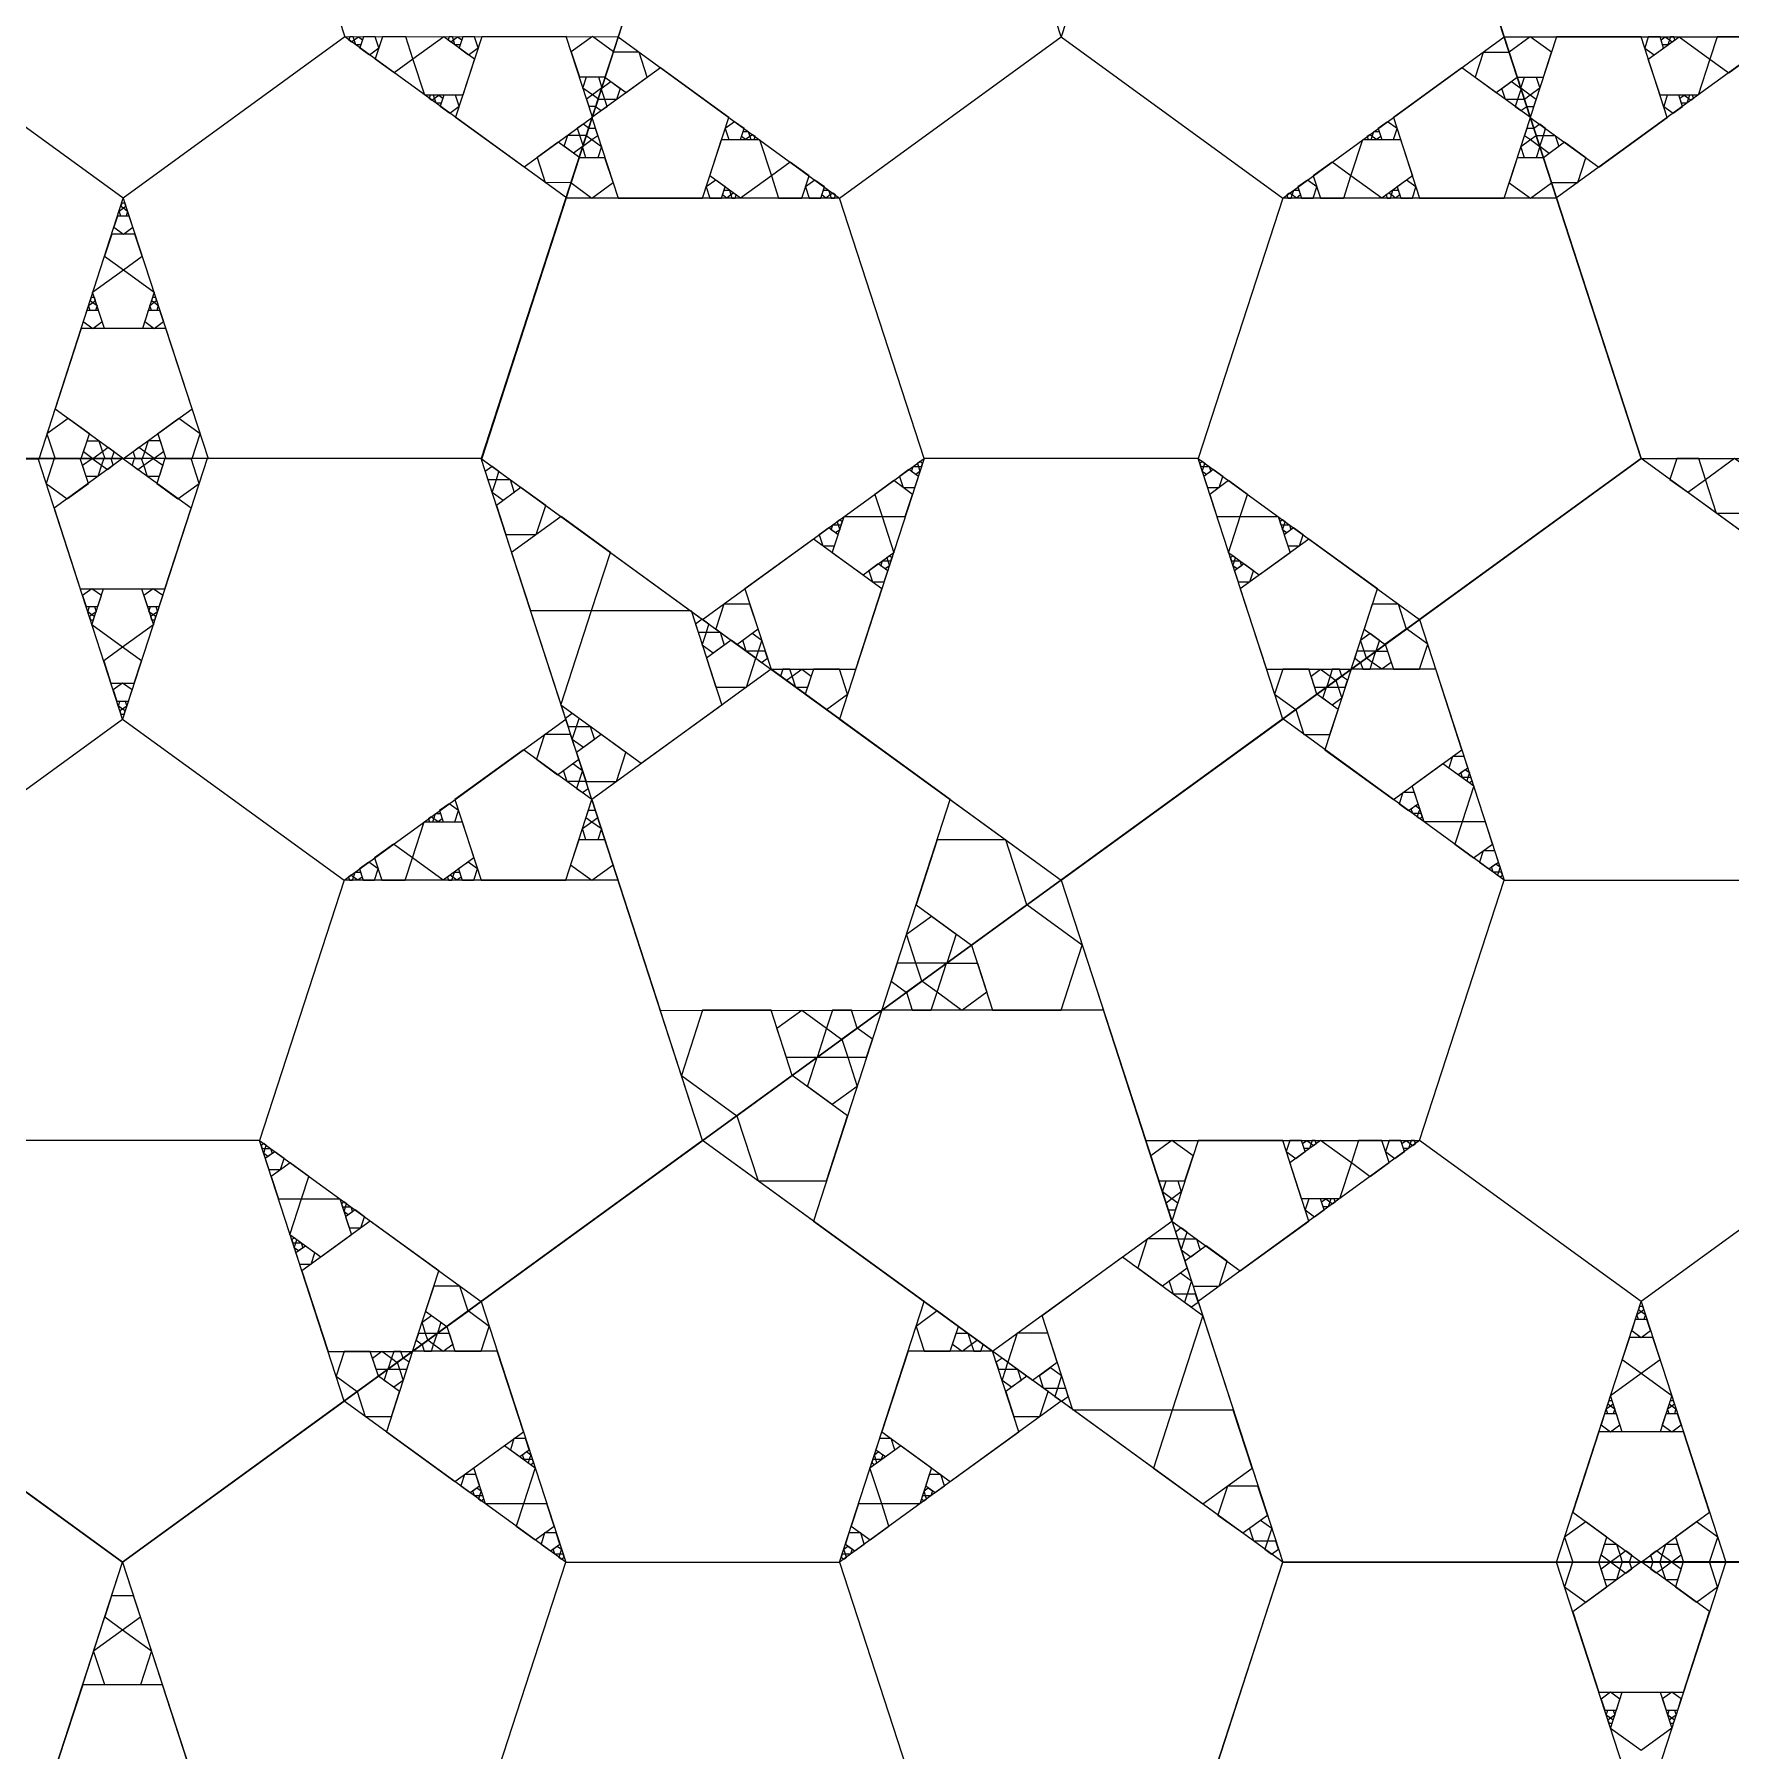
# Model space of a CAD drawing. Header units: inches. Extents: x -578 to 126, y -85 to 118.
# Drawn here: x -247.7 to -232.2, y -70.55 to -54.87 of the extents above; entities that cross this region are included whole.
import ezdxf

# ---------------------------------------------------------------- set-up
doc = ezdxf.new("R2010")
doc.units = ezdxf.units.IN
doc.header["$MEASUREMENT"] = 0
doc.layers.add('drawing', color=7, linetype='Continuous')

msp = doc.modelspace()

# ---------------------------------------------------------------- linework, layer by layer
for points in [[(-255.471, -42.43), (-238.32, -42.43), (-233.02, -58.742), (-246.895, -68.823), (-260.771, -58.742)], [(-241.595, -52.512), (-243.619, -58.743), (-250.171, -58.743), (-252.195, -52.512), (-246.895, -48.661)], [(-245.641, -52.512), (-244.866, -54.891), (-246.889, -56.364), (-248.915, -54.895), (-248.144, -52.515)], [(-240.344, -56.363), (-238.319, -54.892), (-236.295, -56.363), (-237.068, -58.743), (-239.57, -58.743)], [(-246.895, -61.123), (-244.871, -62.593), (-245.644, -64.973), (-248.146, -64.973), (-248.92, -62.593)], [(-233.02, -66.444), (-235.044, -64.973), (-234.271, -62.593), (-231.768, -62.593), (-230.995, -64.973)], [(-239.571, -71.203), (-241.595, -72.674), (-243.62, -71.203), (-242.846, -68.824), (-240.344, -68.824)], [(-229.744, -68.824), (-227.719, -75.054), (-233.02, -78.905), (-238.32, -75.054), (-236.295, -68.824)]]:
    msp.add_lwpolyline(points, close=True)
at = {"layer": 'drawing'}
for points in [[(-233.02, -58.742), (-215.868, -58.742), (-210.568, -42.43), (-224.444, -32.349), (-238.32, -42.43)], [(-224.444, -32.349), (-238.32, -42.43), (-233.02, -58.742), (-215.868, -58.742), (-210.568, -42.43)], [(-238.319, -42.431), (-255.47, -42.43), (-260.771, -58.742), (-246.895, -68.824), (-233.019, -58.743)], [(-246.897, -48.663), (-252.193, -52.519), (-250.162, -58.747), (-243.61, -58.741), (-241.592, -52.508)], [(-229.744, -48.661), (-235.044, -52.512), (-233.02, -58.742), (-226.468, -58.742), (-224.444, -52.512)], [(-229.744, -48.661), (-235.044, -52.512), (-233.02, -58.742), (-226.468, -58.742), (-224.444, -52.512)], [(-244.866, -54.891), (-242.363, -54.889), (-241.592, -52.508), (-243.618, -51.039), (-245.641, -52.512)], [(-230.995, -52.512), (-233.02, -51.041), (-235.044, -52.512), (-234.271, -54.891), (-231.768, -54.891)], [(-243.619, -58.743), (-238.319, -62.594), (-233.019, -58.743), (-235.044, -52.512), (-241.595, -52.512)], [(-243.619, -58.743), (-238.319, -62.594), (-233.019, -58.743), (-235.044, -52.512), (-241.595, -52.512)], [(-238.319, -54.892), (-239.092, -52.512), (-241.595, -52.512), (-242.368, -54.892), (-240.344, -56.363)], [(-236.295, -56.363), (-234.27, -54.892), (-235.044, -52.512), (-237.546, -52.512), (-238.319, -54.892)], [(-248.915, -54.895), (-250.937, -56.368), (-250.162, -58.747), (-247.659, -58.745), (-246.889, -56.364)], [(-246.889, -56.364), (-246.113, -58.743), (-243.61, -58.741), (-242.84, -56.36), (-244.866, -54.891)], [(-244.803, -54.936), (-244.78, -54.919), (-244.789, -54.891), (-244.818, -54.891), (-244.827, -54.919)], [(-244.765, -54.964), (-244.78, -54.919), (-244.741, -54.891), (-244.702, -54.919), (-244.717, -54.964)], [(-244.64, -55.055), (-244.554, -54.992), (-244.587, -54.891), (-244.693, -54.891), (-244.726, -54.992)], [(-244.414, -55.218), (-244.242, -55.093), (-244.308, -54.89), (-244.521, -54.891), (-244.587, -55.093)], [(-244.134, -55.423), (-244.242, -55.093), (-243.961, -54.889), (-243.68, -55.092), (-243.787, -55.423)], [(-243.897, -54.935), (-243.873, -54.918), (-243.882, -54.89), (-243.912, -54.89), (-243.921, -54.918)], [(-243.858, -54.963), (-243.873, -54.918), (-243.835, -54.89), (-243.796, -54.918), (-243.811, -54.963)], [(-243.227, -56.079), (-242.601, -55.624), (-242.841, -54.889), (-243.614, -54.89), (-243.853, -55.626)], [(-243.227, -56.079), (-242.601, -55.624), (-242.841, -54.889), (-243.614, -54.89), (-243.853, -55.626)], [(-243.733, -55.054), (-243.647, -54.991), (-243.68, -54.89), (-243.787, -54.89), (-243.82, -54.991)], [(-242.409, -55.029), (-242.602, -54.889), (-242.795, -55.029), (-242.721, -55.257), (-242.482, -55.256)], [(-233.838, -55.032), (-234.032, -54.891), (-234.225, -55.032), (-234.151, -55.259), (-233.912, -55.259)], [(-233.793, -54.891), (-234.032, -55.627), (-233.406, -56.081), (-232.781, -55.627), (-233.02, -54.891)], [(-233.793, -54.891), (-234.032, -55.627), (-233.406, -56.081), (-232.781, -55.627), (-233.02, -54.891)], [(-231.768, -54.891), (-233.793, -56.362), (-233.02, -58.742), (-230.517, -58.742), (-229.744, -56.362)], [(-232.954, -54.891), (-232.987, -54.993), (-232.9, -55.055), (-232.814, -54.993), (-232.847, -54.891)], [(-232.673, -54.89), (-232.392, -55.094), (-232.499, -55.424), (-232.846, -55.424), (-232.954, -55.094)], [(-232.799, -54.891), (-232.761, -54.919), (-232.776, -54.965), (-232.823, -54.965), (-232.838, -54.919)], [(-232.752, -54.891), (-232.761, -54.919), (-232.737, -54.937), (-232.713, -54.919), (-232.722, -54.891)], [(-232.326, -54.891), (-232.392, -55.094), (-232.219, -55.219), (-232.047, -55.094), (-232.113, -54.891)], [(-241.981, -55.173), (-242.607, -55.627), (-242.368, -56.363), (-241.595, -56.363), (-241.356, -55.627)], [(-241.981, -55.173), (-242.607, -55.627), (-242.368, -56.363), (-241.595, -56.363), (-241.356, -55.627)], [(-242.101, -55.26), (-242.175, -55.032), (-242.414, -55.032), (-242.488, -55.26), (-242.294, -55.4)], [(-234.27, -56.363), (-234.031, -55.628), (-234.657, -55.173), (-235.283, -55.628), (-235.044, -56.363)], [(-234.27, -56.363), (-234.031, -55.628), (-234.657, -55.173), (-235.283, -55.628), (-235.044, -56.363)], [(-234.225, -55.033), (-234.464, -55.033), (-234.537, -55.26), (-234.344, -55.4), (-234.151, -55.26)], [(-242.515, -55.358), (-242.602, -55.422), (-242.689, -55.359), (-242.655, -55.257), (-242.548, -55.256)], [(-242.381, -55.464), (-242.488, -55.464), (-242.521, -55.362), (-242.434, -55.298), (-242.348, -55.362)], [(-234.117, -55.362), (-234.15, -55.464), (-234.258, -55.464), (-234.291, -55.362), (-234.204, -55.299)], [(-233.945, -55.361), (-234.032, -55.424), (-234.119, -55.361), (-234.085, -55.259), (-233.978, -55.259)], [(-244.069, -55.468), (-244.046, -55.451), (-244.055, -55.423), (-244.084, -55.423), (-244.093, -55.451)], [(-244.031, -55.497), (-244.046, -55.451), (-244.007, -55.423), (-243.968, -55.451), (-243.983, -55.496)], [(-243.906, -55.587), (-243.82, -55.524), (-243.853, -55.423), (-243.959, -55.423), (-243.992, -55.524)], [(-242.548, -55.46), (-242.602, -55.422), (-242.655, -55.46), (-242.634, -55.523), (-242.569, -55.523)], [(-242.468, -55.526), (-242.488, -55.464), (-242.554, -55.464), (-242.574, -55.526), (-242.521, -55.565)], [(-234.085, -55.464), (-234.15, -55.464), (-234.171, -55.526), (-234.118, -55.565), (-234.064, -55.526)], [(-233.978, -55.463), (-234.032, -55.424), (-234.085, -55.463), (-234.065, -55.526), (-233.999, -55.526)], [(-232.781, -55.424), (-232.813, -55.526), (-232.727, -55.588), (-232.641, -55.526), (-232.674, -55.424)], [(-232.626, -55.424), (-232.588, -55.452), (-232.602, -55.498), (-232.65, -55.498), (-232.665, -55.452)], [(-232.579, -55.424), (-232.588, -55.452), (-232.564, -55.469), (-232.54, -55.452), (-232.549, -55.424)], [(-242.828, -55.788), (-242.72, -55.788), (-242.687, -55.89), (-242.774, -55.953), (-242.861, -55.89)], [(-242.741, -55.726), (-242.72, -55.788), (-242.654, -55.788), (-242.634, -55.726), (-242.688, -55.687)], [(-242.66, -55.791), (-242.607, -55.83), (-242.554, -55.791), (-242.574, -55.729), (-242.64, -55.729)], [(-241.303, -55.666), (-241.389, -55.729), (-241.356, -55.83), (-241.249, -55.83), (-241.216, -55.729)], [(-241.178, -55.757), (-241.163, -55.802), (-241.202, -55.83), (-241.24, -55.802), (-241.226, -55.757)], [(-241.139, -55.785), (-241.163, -55.802), (-241.154, -55.83), (-241.125, -55.83), (-241.115, -55.802)], [(-235.485, -55.83), (-235.476, -55.802), (-235.499, -55.785), (-235.523, -55.802), (-235.514, -55.83)], [(-235.437, -55.83), (-235.476, -55.802), (-235.461, -55.757), (-235.413, -55.757), (-235.398, -55.802)], [(-235.283, -55.83), (-235.25, -55.729), (-235.336, -55.666), (-235.422, -55.729), (-235.389, -55.83)], [(-234.085, -55.792), (-234.031, -55.83), (-233.978, -55.792), (-233.998, -55.729), (-234.064, -55.729)], [(-233.979, -55.791), (-233.913, -55.791), (-233.892, -55.728), (-233.946, -55.689), (-233.999, -55.728)], [(-233.946, -55.893), (-233.913, -55.791), (-233.805, -55.791), (-233.772, -55.893), (-233.859, -55.956)], [(-243.107, -55.992), (-243.033, -56.22), (-242.794, -56.219), (-242.721, -55.992), (-242.914, -55.852)], [(-242.694, -55.893), (-242.607, -55.83), (-242.52, -55.893), (-242.553, -55.995), (-242.661, -55.995)], [(-241.074, -55.83), (-240.967, -56.16), (-241.248, -56.364), (-241.529, -56.16), (-241.422, -55.83)], [(-235.39, -56.365), (-235.671, -56.161), (-235.564, -55.83), (-235.217, -55.83), (-235.109, -56.161)], [(-234.118, -55.893), (-234.031, -55.83), (-233.945, -55.893), (-233.978, -55.995), (-234.085, -55.995)], [(-233.838, -56.222), (-233.599, -56.222), (-233.526, -55.995), (-233.719, -55.854), (-233.912, -55.995)], [(-242.8, -56.222), (-242.607, -56.363), (-242.414, -56.222), (-242.488, -55.995), (-242.727, -55.995)], [(-240.795, -56.035), (-240.967, -56.16), (-240.901, -56.363), (-240.688, -56.363), (-240.622, -56.16)], [(-235.737, -56.363), (-235.671, -56.16), (-235.844, -56.035), (-236.016, -56.16), (-235.95, -56.363)], [(-234.225, -56.223), (-234.031, -56.363), (-233.838, -56.223), (-233.912, -55.995), (-234.151, -55.995)], [(-241.476, -56.199), (-241.562, -56.262), (-241.529, -56.363), (-241.423, -56.363), (-241.39, -56.262)], [(-240.569, -56.199), (-240.655, -56.262), (-240.622, -56.363), (-240.516, -56.363), (-240.483, -56.262)], [(-236.016, -56.363), (-235.983, -56.262), (-236.069, -56.199), (-236.155, -56.262), (-236.123, -56.363)], [(-235.109, -56.363), (-235.077, -56.262), (-235.163, -56.199), (-235.249, -56.262), (-235.216, -56.363)], [(-246.912, -56.437), (-246.888, -56.454), (-246.865, -56.437), (-246.874, -56.409), (-246.903, -56.409)], [(-240.344, -56.363), (-242.846, -56.363), (-243.619, -58.743), (-241.595, -60.214), (-239.57, -58.743)], [(-241.351, -56.29), (-241.336, -56.335), (-241.375, -56.363), (-241.413, -56.335), (-241.399, -56.29)], [(-241.312, -56.318), (-241.336, -56.335), (-241.327, -56.363), (-241.298, -56.363), (-241.289, -56.335)], [(-240.444, -56.29), (-240.43, -56.335), (-240.468, -56.363), (-240.507, -56.335), (-240.492, -56.29)], [(-240.406, -56.318), (-240.43, -56.335), (-240.42, -56.363), (-240.391, -56.363), (-240.382, -56.335)], [(-237.068, -58.743), (-235.044, -60.214), (-233.019, -58.743), (-233.792, -56.363), (-236.295, -56.363)], [(-236.218, -56.363), (-236.209, -56.335), (-236.233, -56.318), (-236.256, -56.335), (-236.247, -56.363)], [(-236.17, -56.363), (-236.209, -56.335), (-236.194, -56.29), (-236.146, -56.29), (-236.132, -56.335)], [(-235.311, -56.363), (-235.302, -56.335), (-235.326, -56.318), (-235.35, -56.335), (-235.341, -56.363)], [(-235.264, -56.363), (-235.302, -56.335), (-235.288, -56.29), (-235.24, -56.29), (-235.225, -56.335)], [(-246.974, -56.629), (-246.888, -56.692), (-246.802, -56.629), (-246.835, -56.528), (-246.942, -56.528)], [(-246.927, -56.483), (-246.888, -56.454), (-246.85, -56.482), (-246.864, -56.528), (-246.912, -56.528)], [(-247.06, -56.895), (-246.888, -57.02), (-246.716, -56.894), (-246.782, -56.692), (-246.995, -56.692)], [(-247.169, -57.224), (-246.888, -57.02), (-246.607, -57.223), (-246.714, -57.554), (-247.061, -57.554)], [(-247.206, -57.345), (-247.168, -57.317), (-247.129, -57.345), (-247.144, -57.39), (-247.192, -57.39)], [(-247.191, -57.3), (-247.168, -57.317), (-247.144, -57.3), (-247.153, -57.272), (-247.182, -57.272)], [(-246.646, -57.344), (-246.607, -57.316), (-246.569, -57.344), (-246.583, -57.39), (-246.631, -57.39)], [(-246.631, -57.299), (-246.607, -57.316), (-246.584, -57.299), (-246.593, -57.271), (-246.622, -57.271)], [(-247.254, -57.492), (-247.167, -57.554), (-247.081, -57.492), (-247.114, -57.39), (-247.221, -57.39)], [(-246.693, -57.491), (-246.607, -57.554), (-246.521, -57.491), (-246.554, -57.39), (-246.661, -57.39)], [(-247.512, -58.29), (-246.886, -58.744), (-246.261, -58.289), (-246.501, -57.554), (-247.274, -57.554)], [(-247.512, -58.29), (-246.886, -58.744), (-246.261, -58.289), (-246.501, -57.554), (-247.274, -57.554)], [(-247.393, -58.377), (-247.586, -58.517), (-247.512, -58.745), (-247.273, -58.744), (-247.199, -58.517)], [(-246.26, -58.743), (-246.187, -58.516), (-246.38, -58.376), (-246.573, -58.516), (-246.499, -58.744)], [(-247.112, -58.58), (-247.079, -58.682), (-247.166, -58.745), (-247.252, -58.682), (-247.219, -58.58)], [(-246.607, -58.744), (-246.693, -58.681), (-246.66, -58.579), (-246.553, -58.579), (-246.52, -58.681)], [(-260.771, -58.742), (-274.647, -68.823), (-269.347, -85.135), (-252.195, -85.135), (-246.895, -68.823)], [(-260.771, -58.742), (-274.647, -68.823), (-269.347, -85.135), (-252.195, -85.135), (-246.895, -68.823)], [(-250.171, -58.743), (-252.195, -64.973), (-246.895, -68.824), (-241.595, -64.973), (-243.619, -58.743)], [(-250.171, -58.743), (-252.195, -64.973), (-246.895, -68.824), (-241.595, -64.973), (-243.619, -58.743)], [(-246.895, -61.123), (-247.668, -58.743), (-250.171, -58.743), (-250.944, -61.122), (-248.92, -62.593)], [(-247.521, -58.743), (-247.594, -58.97), (-247.401, -59.11), (-247.208, -58.97), (-247.282, -58.743)], [(-246.269, -59.197), (-246.895, -58.743), (-247.521, -59.197), (-247.282, -59.933), (-246.508, -59.933)], [(-246.269, -59.197), (-246.895, -58.743), (-247.521, -59.197), (-247.282, -59.933), (-246.508, -59.933)], [(-247.174, -58.742), (-247.088, -58.805), (-247.121, -58.907), (-247.228, -58.907), (-247.261, -58.805)], [(-247.067, -58.743), (-247.088, -58.805), (-247.034, -58.844), (-246.981, -58.805), (-247.001, -58.743)], [(-247.026, -58.643), (-247.079, -58.682), (-247.058, -58.744), (-246.993, -58.744), (-246.972, -58.681)], [(-246.895, -68.823), (-241.595, -85.135), (-224.444, -85.135), (-219.144, -68.823), (-233.02, -58.742)], [(-233.02, -58.742), (-246.895, -68.824), (-241.595, -85.135), (-224.444, -85.135), (-219.144, -68.824)], [(-244.871, -62.593), (-242.846, -61.123), (-243.619, -58.743), (-246.122, -58.743), (-246.895, -61.123)], [(-246.756, -58.844), (-246.702, -58.805), (-246.723, -58.743), (-246.789, -58.743), (-246.809, -58.805)], [(-246.714, -58.744), (-246.693, -58.681), (-246.747, -58.643), (-246.8, -58.681), (-246.78, -58.744)], [(-246.669, -58.907), (-246.702, -58.805), (-246.616, -58.742), (-246.529, -58.805), (-246.562, -58.907)], [(-246.389, -59.11), (-246.196, -58.97), (-246.269, -58.743), (-246.508, -58.743), (-246.582, -58.97)], [(-239.57, -58.743), (-240.344, -61.123), (-238.319, -62.594), (-236.295, -61.123), (-237.068, -58.743)], [(-239.633, -58.788), (-239.624, -58.816), (-239.594, -58.816), (-239.585, -58.788), (-239.609, -58.771)], [(-229.744, -68.824), (-227.719, -62.593), (-233.02, -58.742), (-238.32, -62.593), (-236.295, -68.824)], [(-229.744, -68.824), (-227.719, -62.593), (-233.02, -58.742), (-238.32, -62.593), (-236.295, -68.824)], [(-237.044, -58.816), (-237.015, -58.816), (-237.006, -58.788), (-237.03, -58.771), (-237.053, -58.788)], [(-231.768, -62.593), (-230.995, -60.213), (-233.02, -58.742), (-235.044, -60.213), (-234.271, -62.593)], [(-232.594, -59.051), (-232.431, -58.933), (-232.493, -58.742), (-232.694, -58.742), (-232.757, -58.933)], [(-232.33, -59.245), (-232.431, -58.933), (-232.166, -58.741), (-231.901, -58.933), (-232.002, -59.245)], [(-243.557, -58.934), (-243.48, -58.934), (-243.457, -58.861), (-243.519, -58.816), (-243.581, -58.861)], [(-243.519, -59.053), (-243.48, -58.934), (-243.355, -58.934), (-243.317, -59.053), (-243.418, -59.127)], [(-240.022, -59.071), (-239.956, -59.273), (-239.743, -59.273), (-239.677, -59.071), (-239.849, -58.945)], [(-239.796, -58.907), (-239.763, -59.008), (-239.657, -59.008), (-239.624, -58.907), (-239.71, -58.844)], [(-239.671, -58.816), (-239.624, -58.816), (-239.609, -58.861), (-239.647, -58.889), (-239.686, -58.861)], [(-237.03, -58.861), (-237.015, -58.816), (-236.967, -58.816), (-236.952, -58.861), (-236.991, -58.89)], [(-236.982, -59.008), (-236.876, -59.008), (-236.843, -58.907), (-236.929, -58.844), (-237.015, -58.907)], [(-236.896, -59.273), (-236.683, -59.273), (-236.617, -59.071), (-236.789, -58.945), (-236.962, -59.071)], [(-243.394, -59.437), (-243.115, -59.437), (-243.029, -59.172), (-243.255, -59.008), (-243.48, -59.172)], [(-243.168, -60.131), (-242.611, -60.131), (-242.438, -59.601), (-242.889, -59.273), (-243.341, -59.601)], [(-240.529, -59.44), (-240.497, -59.541), (-240.39, -59.541), (-240.357, -59.44), (-240.443, -59.377)], [(-240.405, -59.349), (-240.357, -59.349), (-240.342, -59.394), (-240.381, -59.422), (-240.42, -59.394)], [(-240.303, -59.273), (-239.956, -59.273), (-239.849, -59.603), (-240.129, -59.808), (-240.41, -59.603)], [(-240.366, -59.321), (-240.357, -59.349), (-240.328, -59.349), (-240.319, -59.321), (-240.342, -59.304)], [(-236.79, -59.604), (-236.683, -59.273), (-236.336, -59.273), (-236.228, -59.604), (-236.509, -59.808)], [(-236.311, -59.349), (-236.282, -59.349), (-236.273, -59.321), (-236.296, -59.304), (-236.32, -59.321)], [(-236.296, -59.394), (-236.282, -59.349), (-236.234, -59.349), (-236.219, -59.394), (-236.258, -59.422)], [(-236.249, -59.541), (-236.142, -59.541), (-236.109, -59.44), (-236.195, -59.377), (-236.282, -59.44)], [(-241.208, -59.933), (-240.969, -60.668), (-240.196, -60.668), (-239.957, -59.933), (-240.583, -59.478)], [(-236.443, -60.668), (-235.669, -60.668), (-235.43, -59.933), (-236.056, -59.478), (-236.682, -59.933)], [(-236.443, -60.668), (-235.669, -60.668), (-235.43, -59.933), (-236.056, -59.478), (-236.682, -59.933)], [(-240.076, -59.769), (-240.043, -59.87), (-239.937, -59.87), (-239.904, -59.769), (-239.99, -59.706)], [(-239.952, -59.678), (-239.904, -59.678), (-239.889, -59.724), (-239.928, -59.752), (-239.966, -59.724)], [(-239.913, -59.65), (-239.904, -59.678), (-239.874, -59.678), (-239.865, -59.65), (-239.889, -59.633)], [(-236.764, -59.678), (-236.735, -59.678), (-236.726, -59.65), (-236.75, -59.633), (-236.773, -59.65)], [(-236.75, -59.724), (-236.735, -59.678), (-236.687, -59.678), (-236.672, -59.724), (-236.711, -59.752)], [(-236.702, -59.87), (-236.595, -59.87), (-236.562, -59.769), (-236.649, -59.706), (-236.735, -59.769)], [(-247.089, -59.995), (-247.175, -59.933), (-247.261, -59.995), (-247.228, -60.096), (-247.122, -60.096)], [(-246.614, -60.263), (-246.895, -60.467), (-247.176, -60.263), (-247.069, -59.933), (-246.721, -59.933)], [(-246.529, -59.995), (-246.615, -59.933), (-246.701, -59.995), (-246.668, -60.096), (-246.562, -60.096)], [(-247.136, -60.142), (-247.175, -60.17), (-247.214, -60.142), (-247.199, -60.096), (-247.151, -60.096)], [(-247.151, -60.187), (-247.175, -60.17), (-247.199, -60.187), (-247.19, -60.215), (-247.161, -60.215)], [(-246.576, -60.142), (-246.615, -60.17), (-246.654, -60.142), (-246.639, -60.096), (-246.591, -60.096)], [(-246.591, -60.187), (-246.615, -60.17), (-246.639, -60.187), (-246.63, -60.215), (-246.6, -60.215)], [(-242.892, -60.996), (-242.611, -60.131), (-241.701, -60.131), (-241.421, -60.996), (-242.156, -61.53)], [(-241.163, -60.073), (-241.402, -60.073), (-241.476, -60.3), (-241.282, -60.441), (-241.089, -60.3)], [(-235.163, -60.301), (-235.237, -60.073), (-235.476, -60.073), (-235.55, -60.301), (-235.357, -60.441)], [(-241.637, -60.329), (-241.56, -60.329), (-241.537, -60.256), (-241.599, -60.211), (-241.661, -60.256)], [(-241.599, -60.448), (-241.56, -60.329), (-241.435, -60.329), (-241.397, -60.448), (-241.498, -60.522)], [(-241.055, -60.402), (-241.088, -60.504), (-241.196, -60.504), (-241.229, -60.402), (-241.142, -60.339)], [(-235.443, -60.504), (-235.55, -60.504), (-235.583, -60.402), (-235.497, -60.339), (-235.41, -60.402)], [(-235.044, -60.668), (-234.97, -60.44), (-235.163, -60.3), (-235.357, -60.44), (-235.283, -60.668)], [(-246.723, -60.592), (-246.895, -60.467), (-247.067, -60.592), (-247.002, -60.795), (-246.789, -60.795)], [(-241.474, -60.832), (-241.195, -60.832), (-241.109, -60.567), (-241.334, -60.403), (-241.56, -60.567)], [(-241.023, -60.504), (-241.088, -60.504), (-241.109, -60.567), (-241.056, -60.606), (-241.002, -60.567)], [(-235.53, -60.567), (-235.55, -60.504), (-235.616, -60.504), (-235.636, -60.567), (-235.583, -60.606)], [(-235.39, -60.668), (-235.477, -60.605), (-235.444, -60.503), (-235.336, -60.503), (-235.303, -60.605)], [(-241.982, -63.783), (-239.957, -63.784), (-239.332, -61.858), (-240.969, -60.668), (-242.607, -61.858)], [(-241.982, -63.783), (-239.957, -63.784), (-239.332, -61.858), (-240.969, -60.668), (-242.607, -61.858)], [(-240.83, -60.769), (-240.777, -60.731), (-240.797, -60.668), (-240.863, -60.668), (-240.883, -60.731)], [(-240.744, -60.833), (-240.777, -60.731), (-240.69, -60.668), (-240.603, -60.731), (-240.636, -60.833)], [(-240.463, -61.036), (-240.27, -60.895), (-240.344, -60.668), (-240.583, -60.668), (-240.657, -60.895)], [(-236.295, -60.668), (-236.369, -60.896), (-236.175, -61.036), (-235.982, -60.896), (-236.056, -60.668)], [(-235.949, -60.668), (-235.862, -60.731), (-235.895, -60.833), (-236.002, -60.833), (-236.036, -60.731)], [(-234.896, -60.668), (-235.67, -60.668), (-235.909, -61.403), (-235.283, -61.857), (-234.657, -61.403)], [(-234.896, -60.668), (-235.67, -60.668), (-235.909, -61.403), (-235.283, -61.857), (-234.657, -61.403)], [(-235.842, -60.668), (-235.862, -60.731), (-235.809, -60.77), (-235.755, -60.731), (-235.776, -60.668)], [(-235.497, -60.668), (-235.477, -60.605), (-235.53, -60.566), (-235.583, -60.605), (-235.563, -60.668)], [(-246.809, -60.857), (-246.895, -60.795), (-246.981, -60.857), (-246.948, -60.959), (-246.842, -60.959)], [(-235.896, -60.831), (-235.789, -60.831), (-235.755, -60.933), (-235.842, -60.997), (-235.929, -60.933)], [(-235.809, -60.769), (-235.789, -60.831), (-235.723, -60.831), (-235.702, -60.769), (-235.756, -60.73)], [(-246.856, -61.004), (-246.895, -61.032), (-246.934, -61.004), (-246.919, -60.959), (-246.871, -60.959)], [(-236.176, -61.035), (-236.102, -61.263), (-235.863, -61.263), (-235.789, -61.035), (-235.982, -60.895)], [(-246.871, -61.049), (-246.895, -61.032), (-246.919, -61.049), (-246.91, -61.077), (-246.88, -61.077)], [(-242.824, -61.191), (-242.747, -61.191), (-242.723, -61.118), (-242.786, -61.073), (-242.848, -61.118)], [(-234.271, -62.593), (-236.295, -61.122), (-238.32, -62.593), (-237.546, -64.973), (-235.044, -64.973)], [(-242.801, -61.263), (-243.04, -61.263), (-243.113, -61.49), (-242.92, -61.631), (-242.727, -61.49)], [(-242.786, -61.31), (-242.747, -61.191), (-242.622, -61.191), (-242.583, -61.31), (-242.685, -61.384)], [(-242.66, -61.694), (-242.382, -61.694), (-242.296, -61.429), (-242.521, -61.265), (-242.747, -61.429)], [(-242.846, -62.593), (-242.607, -61.858), (-243.233, -61.404), (-243.858, -61.858), (-243.619, -62.593)], [(-242.846, -62.593), (-242.607, -61.858), (-243.233, -61.404), (-243.858, -61.858), (-243.619, -62.593)], [(-242.693, -61.592), (-242.726, -61.694), (-242.834, -61.694), (-242.867, -61.592), (-242.78, -61.529)], [(-234.549, -61.732), (-234.656, -62.063), (-235.003, -62.063), (-235.111, -61.732), (-234.83, -61.528)], [(-234.637, -61.466), (-234.743, -61.466), (-234.776, -61.567), (-234.69, -61.629), (-234.604, -61.567)], [(-234.589, -61.612), (-234.604, -61.658), (-234.652, -61.658), (-234.667, -61.612), (-234.628, -61.584)], [(-242.66, -61.694), (-242.726, -61.694), (-242.747, -61.757), (-242.693, -61.795), (-242.64, -61.757)], [(-234.575, -61.658), (-234.604, -61.658), (-234.613, -61.686), (-234.589, -61.703), (-234.565, -61.686)], [(-243.858, -62.061), (-243.826, -61.959), (-243.912, -61.897), (-243.998, -61.959), (-243.965, -62.061)], [(-235.09, -61.795), (-235.197, -61.795), (-235.23, -61.896), (-235.144, -61.959), (-235.057, -61.896)], [(-235.042, -61.942), (-235.057, -61.987), (-235.105, -61.987), (-235.12, -61.942), (-235.081, -61.913)], [(-243.966, -62.595), (-244.247, -62.391), (-244.14, -62.061), (-243.793, -62.061), (-243.685, -62.391)], [(-244.06, -62.061), (-244.051, -62.033), (-244.075, -62.015), (-244.099, -62.033), (-244.09, -62.061)], [(-244.013, -62.061), (-244.051, -62.033), (-244.037, -61.987), (-243.989, -61.987), (-243.974, -62.033)], [(-242.694, -62.124), (-242.607, -62.061), (-242.52, -62.124), (-242.554, -62.226), (-242.661, -62.226)], [(-242.661, -62.022), (-242.607, -62.061), (-242.554, -62.022), (-242.574, -61.959), (-242.64, -61.959)], [(-235.028, -61.987), (-235.057, -61.987), (-235.066, -62.015), (-235.043, -62.032), (-235.019, -62.015)], [(-234.443, -62.063), (-234.656, -62.063), (-234.722, -62.265), (-234.55, -62.39), (-234.377, -62.265)], [(-242.801, -62.453), (-242.607, -62.593), (-242.414, -62.453), (-242.488, -62.226), (-242.727, -62.226)], [(-238.632, -62.821), (-238.826, -62.226), (-239.451, -62.226), (-239.644, -62.821), (-239.138, -63.189)], [(-244.313, -62.593), (-244.247, -62.391), (-244.42, -62.266), (-244.592, -62.391), (-244.526, -62.593)], [(-234.357, -62.328), (-234.463, -62.328), (-234.496, -62.429), (-234.41, -62.492), (-234.324, -62.429)], [(-244.794, -62.593), (-244.785, -62.566), (-244.809, -62.548), (-244.832, -62.566), (-244.823, -62.593)], [(-244.746, -62.594), (-244.785, -62.566), (-244.77, -62.52), (-244.722, -62.52), (-244.707, -62.566)], [(-244.592, -62.593), (-244.559, -62.492), (-244.645, -62.43), (-244.731, -62.492), (-244.698, -62.593)], [(-243.887, -62.593), (-243.878, -62.566), (-243.902, -62.548), (-243.926, -62.566), (-243.917, -62.593)], [(-243.84, -62.594), (-243.878, -62.566), (-243.863, -62.52), (-243.816, -62.52), (-243.801, -62.566)], [(-243.685, -62.593), (-243.652, -62.492), (-243.739, -62.43), (-243.825, -62.492), (-243.792, -62.593)], [(-234.309, -62.474), (-234.324, -62.52), (-234.372, -62.52), (-234.386, -62.474), (-234.348, -62.446)], [(-234.294, -62.52), (-234.324, -62.52), (-234.333, -62.548), (-234.309, -62.565), (-234.285, -62.548)], [(-245.644, -64.973), (-243.62, -66.444), (-241.595, -64.973), (-242.368, -62.593), (-244.871, -62.593)], [(-238.32, -63.783), (-238.126, -63.188), (-238.632, -62.82), (-239.138, -63.188), (-238.945, -63.783)], [(-239.365, -63.354), (-239.646, -63.354), (-239.732, -63.087), (-239.505, -62.922), (-239.278, -63.087)], [(-239.592, -63.518), (-239.646, -63.354), (-239.818, -63.354), (-239.871, -63.518), (-239.732, -63.62)], [(-239.226, -63.784), (-239.453, -63.619), (-239.366, -63.352), (-239.085, -63.352), (-238.998, -63.619)], [(-239.506, -63.783), (-239.453, -63.619), (-239.592, -63.518), (-239.732, -63.619), (-239.679, -63.783)], [(-241.595, -63.783), (-241.788, -64.378), (-241.282, -64.746), (-240.776, -64.378), (-240.97, -63.783)], [(-240.689, -63.782), (-240.462, -63.947), (-240.549, -64.215), (-240.829, -64.215), (-240.916, -63.947)], [(-237.933, -63.783), (-239.957, -63.783), (-240.583, -65.708), (-238.945, -66.898), (-237.307, -65.708)], [(-240.408, -63.783), (-240.462, -63.947), (-240.322, -64.049), (-240.183, -63.947), (-240.236, -63.783)], [(-240.322, -64.048), (-240.269, -64.212), (-240.097, -64.212), (-240.043, -64.048), (-240.183, -63.947)], [(-240.55, -64.212), (-240.269, -64.212), (-240.182, -64.479), (-240.41, -64.644), (-240.637, -64.479)], [(-241.282, -64.746), (-241.089, -65.341), (-240.464, -65.341), (-240.27, -64.746), (-240.776, -64.378)], [(-255.471, -75.054), (-248.92, -75.054), (-246.895, -68.823), (-252.195, -64.973), (-257.495, -68.823)], [(-255.471, -75.054), (-248.92, -75.054), (-246.895, -68.823), (-252.195, -64.973), (-257.495, -68.823)], [(-248.146, -64.973), (-248.92, -67.353), (-246.895, -68.824), (-244.871, -67.353), (-245.644, -64.973)], [(-236.295, -68.824), (-241.595, -64.973), (-246.895, -68.824), (-244.871, -75.054), (-238.32, -75.054)], [(-236.295, -68.824), (-241.595, -64.973), (-246.895, -68.824), (-244.871, -75.054), (-238.32, -75.054)], [(-245.62, -65.046), (-245.591, -65.046), (-245.582, -65.018), (-245.606, -65.001), (-245.629, -65.018)], [(-245.606, -65.092), (-245.591, -65.046), (-245.543, -65.046), (-245.528, -65.092), (-245.567, -65.12)], [(-240.344, -68.824), (-239.571, -66.444), (-241.595, -64.973), (-243.62, -66.444), (-242.846, -68.824)], [(-237.114, -65.113), (-237.307, -64.973), (-237.501, -65.113), (-237.427, -65.341), (-237.188, -65.341)], [(-237.068, -64.973), (-237.307, -65.708), (-236.682, -66.163), (-236.056, -65.708), (-236.295, -64.973)], [(-237.068, -64.973), (-237.307, -65.708), (-236.682, -66.163), (-236.056, -65.708), (-236.295, -64.973)], [(-235.044, -64.973), (-237.068, -66.444), (-236.295, -68.824), (-233.793, -68.824), (-233.02, -66.444)], [(-236.229, -64.973), (-236.262, -65.074), (-236.176, -65.137), (-236.09, -65.074), (-236.123, -64.973)], [(-235.948, -64.971), (-235.667, -65.175), (-235.775, -65.506), (-236.122, -65.506), (-236.229, -65.175)], [(-236.075, -64.973), (-236.036, -65.001), (-236.051, -65.046), (-236.099, -65.046), (-236.114, -65.001)], [(-236.027, -64.973), (-236.036, -65.001), (-236.013, -65.018), (-235.989, -65.001), (-235.998, -64.973)], [(-235.602, -64.973), (-235.667, -65.175), (-235.495, -65.301), (-235.323, -65.175), (-235.389, -64.973)], [(-235.323, -64.973), (-235.356, -65.074), (-235.269, -65.137), (-235.183, -65.074), (-235.216, -64.973)], [(-235.168, -64.973), (-235.13, -65.001), (-235.145, -65.046), (-235.192, -65.046), (-235.207, -65.001)], [(-235.121, -64.973), (-235.13, -65.001), (-235.106, -65.018), (-235.082, -65.001), (-235.091, -64.973)], [(-233.02, -66.444), (-232.246, -68.824), (-229.744, -68.824), (-228.971, -66.444), (-230.995, -64.973)], [(-245.558, -65.238), (-245.451, -65.238), (-245.419, -65.137), (-245.505, -65.075), (-245.591, -65.137)], [(-245.472, -65.504), (-245.259, -65.504), (-245.193, -65.301), (-245.365, -65.176), (-245.538, -65.301)], [(-237.221, -65.443), (-237.307, -65.506), (-237.394, -65.443), (-237.361, -65.341), (-237.254, -65.341)], [(-245.366, -65.834), (-245.259, -65.504), (-244.911, -65.504), (-244.804, -65.834), (-245.085, -66.038)], [(-244.887, -65.579), (-244.858, -65.579), (-244.848, -65.551), (-244.872, -65.534), (-244.896, -65.551)], [(-237.254, -65.544), (-237.307, -65.506), (-237.361, -65.544), (-237.34, -65.607), (-237.274, -65.607)], [(-236.056, -65.506), (-236.089, -65.607), (-236.003, -65.67), (-235.917, -65.607), (-235.95, -65.506)], [(-235.902, -65.505), (-235.863, -65.534), (-235.878, -65.579), (-235.926, -65.579), (-235.941, -65.534)], [(-235.854, -65.506), (-235.863, -65.534), (-235.84, -65.551), (-235.816, -65.534), (-235.825, -65.506)], [(-244.872, -65.625), (-244.858, -65.579), (-244.81, -65.579), (-244.795, -65.625), (-244.834, -65.653)], [(-244.824, -65.771), (-244.718, -65.771), (-244.685, -65.67), (-244.771, -65.607), (-244.857, -65.67)], [(-245.018, -66.899), (-244.245, -66.899), (-244.006, -66.163), (-244.632, -65.709), (-245.257, -66.163)], [(-245.018, -66.899), (-244.245, -66.899), (-244.006, -66.163), (-244.632, -65.709), (-245.257, -66.163)], [(-237.254, -65.872), (-237.188, -65.872), (-237.168, -65.809), (-237.221, -65.771), (-237.274, -65.809)], [(-245.34, -65.908), (-245.311, -65.908), (-245.302, -65.881), (-245.326, -65.863), (-245.349, -65.881)], [(-245.326, -65.954), (-245.311, -65.908), (-245.263, -65.908), (-245.248, -65.954), (-245.287, -65.982)], [(-245.278, -66.101), (-245.171, -66.101), (-245.138, -65.999), (-245.225, -65.937), (-245.311, -65.999)], [(-237.254, -65.872), (-237.533, -65.872), (-237.619, -66.137), (-237.394, -66.301), (-237.168, -66.137)], [(-237.221, -65.974), (-237.188, -65.872), (-237.081, -65.872), (-237.048, -65.974), (-237.135, -66.037)], [(-237.114, -66.303), (-236.875, -66.303), (-236.801, -66.076), (-236.995, -65.935), (-237.188, -66.076)], [(-237.023, -66.57), (-237.304, -67.435), (-238.213, -67.435), (-238.494, -66.57), (-237.759, -66.036)], [(-243.739, -66.531), (-243.813, -66.304), (-244.052, -66.304), (-244.126, -66.531), (-243.932, -66.671)], [(-237.129, -66.256), (-237.167, -66.375), (-237.293, -66.375), (-237.331, -66.256), (-237.23, -66.182)], [(-237.091, -66.375), (-237.167, -66.375), (-237.191, -66.448), (-237.129, -66.493), (-237.067, -66.448)], [(-244.019, -66.735), (-244.126, -66.735), (-244.159, -66.633), (-244.072, -66.57), (-243.986, -66.633)], [(-243.62, -66.898), (-243.546, -66.671), (-243.739, -66.53), (-243.932, -66.671), (-243.859, -66.898)], [(-239.451, -66.53), (-239.645, -66.671), (-239.571, -66.898), (-239.332, -66.898), (-239.258, -66.671)], [(-233.106, -66.709), (-233.02, -66.771), (-232.933, -66.709), (-232.966, -66.607), (-233.073, -66.607)], [(-233.058, -66.562), (-233.02, -66.534), (-232.981, -66.562), (-232.996, -66.607), (-233.043, -66.607)], [(-233.043, -66.517), (-233.02, -66.534), (-232.996, -66.517), (-233.005, -66.489), (-233.034, -66.489)], [(-244.106, -66.797), (-244.126, -66.735), (-244.192, -66.735), (-244.212, -66.797), (-244.159, -66.836)], [(-243.966, -66.899), (-244.053, -66.836), (-244.019, -66.733), (-243.912, -66.733), (-243.879, -66.836)], [(-239.171, -66.733), (-239.138, -66.836), (-239.225, -66.899), (-239.311, -66.836), (-239.278, -66.733)], [(-238.441, -66.734), (-238.72, -66.734), (-238.806, -66.999), (-238.58, -67.163), (-238.355, -66.999)], [(-233.192, -66.974), (-233.019, -67.099), (-232.847, -66.974), (-232.913, -66.771), (-233.126, -66.771)], [(-244.871, -66.899), (-244.945, -67.126), (-244.751, -67.266), (-244.558, -67.126), (-244.632, -66.899)], [(-244.525, -66.898), (-244.438, -66.961), (-244.471, -67.063), (-244.578, -67.063), (-244.612, -66.961)], [(-243.472, -66.898), (-244.245, -66.898), (-244.484, -67.634), (-243.859, -68.088), (-243.233, -67.634)], [(-243.472, -66.898), (-244.245, -66.898), (-244.484, -67.634), (-243.859, -68.088), (-243.233, -67.634)], [(-244.418, -66.899), (-244.438, -66.961), (-244.385, -67), (-244.331, -66.961), (-244.352, -66.899)], [(-244.073, -66.898), (-244.053, -66.836), (-244.106, -66.797), (-244.159, -66.836), (-244.139, -66.898)], [(-238.706, -67.634), (-238.945, -66.898), (-239.718, -66.898), (-239.957, -67.634), (-239.332, -68.088)], [(-239.085, -66.797), (-239.138, -66.836), (-239.117, -66.898), (-239.052, -66.898), (-239.031, -66.836)], [(-244.472, -67.062), (-244.364, -67.062), (-244.331, -67.164), (-244.418, -67.227), (-244.505, -67.164)], [(-244.385, -66.999), (-244.364, -67.062), (-244.298, -67.062), (-244.278, -66.999), (-244.331, -66.961)], [(-238.892, -67.062), (-238.826, -67.062), (-238.806, -66.999), (-238.859, -66.961), (-238.912, -66.999)], [(-238.859, -67.164), (-238.826, -67.062), (-238.719, -67.062), (-238.686, -67.164), (-238.772, -67.227)], [(-238.315, -67.118), (-238.354, -67.237), (-238.479, -67.237), (-238.518, -67.118), (-238.417, -67.045)], [(-233.3, -67.303), (-233.02, -67.099), (-232.739, -67.303), (-232.846, -67.634), (-233.193, -67.634)], [(-244.751, -67.266), (-244.678, -67.493), (-244.439, -67.493), (-244.365, -67.266), (-244.558, -67.125)], [(-238.752, -67.493), (-238.513, -67.493), (-238.439, -67.266), (-238.632, -67.125), (-238.826, -67.266)], [(-238.277, -67.237), (-238.354, -67.237), (-238.378, -67.31), (-238.316, -67.355), (-238.254, -67.31)], [(-250.171, -71.203), (-247.669, -71.203), (-246.895, -68.823), (-248.92, -67.353), (-250.944, -68.823)], [(-242.846, -68.824), (-244.871, -67.353), (-246.895, -68.824), (-246.122, -71.203), (-243.62, -71.203)], [(-239.571, -71.203), (-237.068, -71.203), (-236.295, -68.824), (-238.32, -67.353), (-240.344, -68.824)], [(-233.338, -67.424), (-233.3, -67.396), (-233.261, -67.424), (-233.276, -67.47), (-233.324, -67.47)], [(-233.323, -67.379), (-233.3, -67.396), (-233.276, -67.379), (-233.285, -67.351), (-233.314, -67.351)], [(-232.778, -67.424), (-232.739, -67.396), (-232.701, -67.424), (-232.715, -67.47), (-232.763, -67.47)], [(-232.763, -67.379), (-232.739, -67.396), (-232.716, -67.379), (-232.725, -67.351), (-232.754, -67.351)], [(-236.746, -67.435), (-237.304, -67.435), (-237.476, -67.966), (-237.025, -68.293), (-236.574, -67.966)], [(-233.386, -67.571), (-233.3, -67.634), (-233.213, -67.571), (-233.246, -67.47), (-233.353, -67.47)], [(-232.826, -67.571), (-232.739, -67.634), (-232.653, -67.571), (-232.686, -67.47), (-232.793, -67.47)], [(-243.213, -67.696), (-243.319, -67.696), (-243.352, -67.797), (-243.266, -67.86), (-243.18, -67.797)], [(-239.838, -67.797), (-239.871, -67.696), (-239.978, -67.696), (-240.011, -67.797), (-239.924, -67.86)], [(-233.645, -68.369), (-233.02, -68.824), (-232.394, -68.369), (-232.633, -67.634), (-233.406, -67.634)], [(-233.645, -68.369), (-233.02, -68.824), (-232.394, -68.369), (-232.633, -67.634), (-233.406, -67.634)], [(-243.124, -67.963), (-243.232, -68.293), (-243.579, -68.293), (-243.686, -67.963), (-243.405, -67.759)], [(-243.165, -67.843), (-243.18, -67.888), (-243.227, -67.888), (-243.242, -67.843), (-243.204, -67.815)], [(-243.15, -67.888), (-243.18, -67.888), (-243.189, -67.916), (-243.165, -67.933), (-243.141, -67.916)], [(-239.611, -68.293), (-239.959, -68.293), (-240.066, -67.963), (-239.785, -67.759), (-239.504, -67.963)], [(-240.002, -67.916), (-240.011, -67.888), (-240.04, -67.888), (-240.049, -67.916), (-240.025, -67.933)], [(-239.963, -67.888), (-240.011, -67.888), (-240.026, -67.843), (-239.987, -67.815), (-239.948, -67.843)], [(-243.666, -68.025), (-243.772, -68.025), (-243.805, -68.127), (-243.719, -68.189), (-243.633, -68.127)], [(-239.385, -68.127), (-239.418, -68.025), (-239.524, -68.025), (-239.557, -68.127), (-239.471, -68.189)], [(-243.618, -68.172), (-243.633, -68.218), (-243.681, -68.218), (-243.695, -68.172), (-243.657, -68.144)], [(-239.51, -68.218), (-239.558, -68.218), (-239.572, -68.172), (-239.534, -68.144), (-239.495, -68.172)], [(-236.521, -68.129), (-236.799, -68.129), (-236.886, -68.395), (-236.66, -68.558), (-236.435, -68.395)], [(-243.604, -68.218), (-243.633, -68.218), (-243.642, -68.246), (-243.618, -68.263), (-243.594, -68.246)], [(-243.019, -68.293), (-243.232, -68.293), (-243.298, -68.496), (-243.125, -68.621), (-242.953, -68.496)], [(-239.893, -68.496), (-239.959, -68.293), (-240.172, -68.293), (-240.238, -68.496), (-240.065, -68.621)], [(-239.548, -68.246), (-239.558, -68.218), (-239.587, -68.218), (-239.596, -68.246), (-239.572, -68.263)], [(-236.395, -68.513), (-236.434, -68.632), (-236.559, -68.632), (-236.598, -68.513), (-236.497, -68.44)], [(-233.526, -68.456), (-233.719, -68.596), (-233.645, -68.824), (-233.406, -68.824), (-233.332, -68.596)], [(-232.394, -68.824), (-232.32, -68.596), (-232.513, -68.456), (-232.707, -68.596), (-232.633, -68.824)], [(-242.933, -68.558), (-243.039, -68.558), (-243.072, -68.66), (-242.986, -68.722), (-242.9, -68.66)], [(-240.119, -68.66), (-240.151, -68.558), (-240.258, -68.558), (-240.291, -68.66), (-240.205, -68.722)], [(-236.357, -68.632), (-236.434, -68.632), (-236.458, -68.705), (-236.396, -68.751), (-236.334, -68.705)], [(-233.245, -68.659), (-233.212, -68.761), (-233.299, -68.824), (-233.386, -68.761), (-233.353, -68.659)], [(-232.74, -68.824), (-232.827, -68.761), (-232.794, -68.659), (-232.686, -68.659), (-232.653, -68.761)], [(-242.885, -68.705), (-242.899, -68.75), (-242.947, -68.75), (-242.962, -68.705), (-242.923, -68.677)], [(-242.87, -68.75), (-242.899, -68.75), (-242.909, -68.778), (-242.885, -68.796), (-242.861, -68.778)], [(-240.282, -68.778), (-240.291, -68.75), (-240.32, -68.75), (-240.329, -68.778), (-240.306, -68.796)], [(-240.243, -68.75), (-240.291, -68.75), (-240.306, -68.705), (-240.267, -68.677), (-240.228, -68.705)], [(-236.296, -68.826), (-238.314, -75.058), (-233.009, -78.904), (-227.713, -75.047), (-229.745, -68.819)], [(-233.018, -71.202), (-233.793, -68.823), (-236.296, -68.826), (-237.067, -71.206), (-235.041, -72.675)], [(-233.646, -68.823), (-233.719, -69.05), (-233.526, -69.19), (-233.333, -69.05), (-233.407, -68.823)], [(-232.394, -69.276), (-233.02, -68.822), (-233.645, -69.277), (-233.406, -70.013), (-232.632, -70.012)], [(-232.394, -69.276), (-233.02, -68.822), (-233.645, -69.277), (-233.406, -70.013), (-232.632, -70.012)], [(-233.3, -68.822), (-233.213, -68.885), (-233.246, -68.987), (-233.353, -68.987), (-233.386, -68.885)], [(-233.193, -68.822), (-233.213, -68.885), (-233.159, -68.924), (-233.106, -68.885), (-233.127, -68.822)], [(-233.159, -68.722), (-233.212, -68.761), (-233.192, -68.824), (-233.126, -68.824), (-233.106, -68.761)], [(-230.992, -72.671), (-228.969, -71.198), (-229.745, -68.819), (-232.247, -68.821), (-233.018, -71.202)], [(-232.881, -68.923), (-232.827, -68.885), (-232.848, -68.822), (-232.914, -68.822), (-232.934, -68.885)], [(-232.847, -68.824), (-232.827, -68.761), (-232.88, -68.722), (-232.933, -68.761), (-232.913, -68.824)], [(-232.794, -68.987), (-232.827, -68.885), (-232.741, -68.821), (-232.654, -68.884), (-232.687, -68.986)], [(-232.514, -69.189), (-232.321, -69.049), (-232.395, -68.821), (-232.634, -68.822), (-232.707, -69.049)], [(-247.058, -69.324), (-246.895, -69.442), (-246.733, -69.324), (-246.795, -69.133), (-246.996, -69.133)], [(-247.16, -69.635), (-246.895, -69.442), (-246.63, -69.635), (-246.731, -69.946), (-247.059, -69.946)], [(-247.486, -70.64), (-246.895, -71.069), (-246.305, -70.64), (-246.53, -69.946), (-247.26, -69.946)], [(-233.213, -70.075), (-233.299, -70.012), (-233.385, -70.075), (-233.352, -70.176), (-233.246, -70.176)], [(-232.738, -70.342), (-233.018, -70.546), (-233.3, -70.343), (-233.193, -70.012), (-232.845, -70.012)], [(-232.653, -70.074), (-232.739, -70.012), (-232.825, -70.074), (-232.792, -70.176), (-232.685, -70.176)], [(-233.26, -70.222), (-233.299, -70.25), (-233.338, -70.222), (-233.323, -70.176), (-233.275, -70.176)], [(-232.7, -70.221), (-232.739, -70.249), (-232.777, -70.221), (-232.763, -70.176), (-232.715, -70.176)], [(-233.275, -70.267), (-233.299, -70.25), (-233.323, -70.267), (-233.313, -70.295), (-233.284, -70.295)], [(-232.715, -70.267), (-232.739, -70.249), (-232.762, -70.267), (-232.753, -70.294), (-232.724, -70.294)]]:
    msp.add_lwpolyline(points, close=True, dxfattribs=at)

doc.saveas('drawing.dxf')
